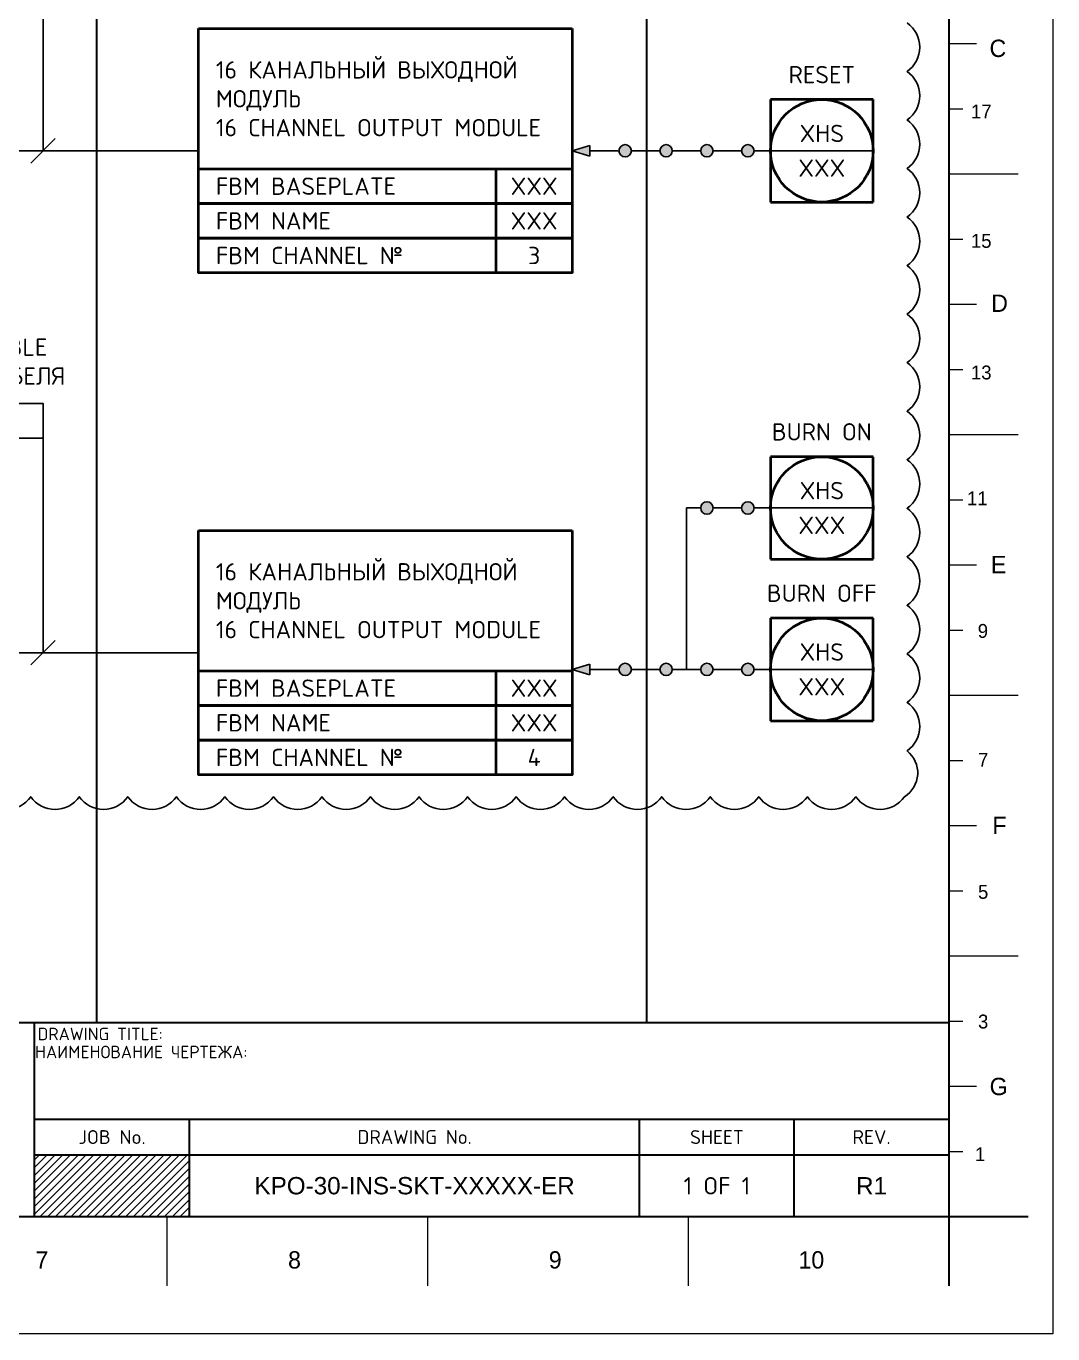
# Model space of a CAD drawing. Header units: millimetres. Extents: x 1237 to 2077, y 1463 to 1760.
# Drawn here: x 1929.2 to 2077.3, y 1462.9 to 1651.5 of the extents above; entities that cross this region are included whole.
import ezdxf

# ---------------------------------------------------------------- set-up
doc = ezdxf.new("R2010")
doc.units = ezdxf.units.MM
for name, color, linetype, lineweight in [('Hatch', 7, 'Continuous', 0), ('Level 1', 7, 'Continuous', 0), ('Text', 7, 'Continuous', 9)]:
    doc.layers.add(name, color=color, linetype=linetype, lineweight=lineweight)
doc.styles.add('01_ГОСТ_ISO', font='isocpeur.ttf', dxfattribs={"height": 2.5})
doc.styles.add('Styledgn001', font='dgn001.shx')

msp = doc.modelspace()

# ---------------------------------------------------------------- hatches: boundary and pattern name
h = msp.add_hatch(color=256)
h.dxf.hatch_style = 1
h.paths.add_polyline_path([(2010.51, 1633.54), (2010.51, 1634.32), (2007.99, 1633.54), (2010.51, 1632.76)])
h = msp.add_hatch()
h.set_pattern_fill('ANGLE', color=256)
h.set_pattern_definition([(0, (422.627, 0), (0, 6.985), [5.08, -1.905]), (90, (422.627, 0), (-6.985, 4e-16), [5.08, -1.905])])
h.paths.add_polyline_path([(2010.51, 1633.54, 1), (2012.3, 1633.54, 1)])
h = msp.add_hatch()
h.set_pattern_fill('ANGLE', color=256)
h.set_pattern_definition([(0, (422.627, 2e-13), (0, 6.985), [5.08, -1.905]), (90, (422.627, 2e-13), (-6.985, 4e-16), [5.08, -1.905])])
h.paths.add_polyline_path([(2016.52, 1633.54, 1), (2014.73, 1633.54, 1)])
h = msp.add_hatch(color=256)
h.dxf.hatch_style = 1
h.paths.add_polyline_path([(2016.52, 1633.54, 1), (2014.73, 1633.54, 1)])
h.paths.add_polyline_path([(2022.41, 1633.54, 1), (2020.62, 1633.54, 1)])
h.paths.add_polyline_path([(2028.31, 1633.54, 1), (2026.52, 1633.54, 1)])
h.paths.add_polyline_path([(2034.2, 1633.54, 1), (2032.41, 1633.54, 1)])
h = msp.add_hatch()
h.set_pattern_fill('ANGLE', color=256)
h.set_pattern_definition([(0, (426.7904, 0), (0, 6.985), [5.08, -1.905]), (90, (426.7904, 0), (-6.985, 4e-16), [5.08, -1.905])])
h.paths.add_polyline_path([(2018.19, 1633.54, 1), (2016.4, 1633.54, 1)])
h = msp.add_hatch()
h.set_pattern_fill('ANGLE', color=256)
h.set_pattern_definition([(0, (426.7904, 2e-13), (0, 6.985), [5.08, -1.905]), (90, (426.7904, 2e-13), (-6.985, 4e-16), [5.08, -1.905])])
h.paths.add_polyline_path([(2022.41, 1633.54, 1), (2020.62, 1633.54, 1)])
h = msp.add_hatch()
h.set_pattern_fill('ANGLE', color=256)
h.set_pattern_definition([(0, (432.686, 0), (0, 6.985), [5.08, -1.905]), (90, (432.686, 0), (-6.985, 4e-16), [5.08, -1.905])])
h.paths.add_polyline_path([(2024.09, 1633.54, 1), (2022.3, 1633.54, 1)])
h = msp.add_hatch()
h.set_pattern_fill('ANGLE', color=256)
h.set_pattern_definition([(0, (432.686, 2e-13), (0, 6.985), [5.08, -1.905]), (90, (432.686, 2e-13), (-6.985, 4e-16), [5.08, -1.905])])
h.paths.add_polyline_path([(2028.31, 1633.54, 1), (2026.52, 1633.54, 1)])
h = msp.add_hatch()
h.set_pattern_fill('ANGLE', color=256)
h.set_pattern_definition([(0, (438.581, 0), (0, 6.985), [5.08, -1.905]), (90, (438.581, 0), (-6.985, 4e-16), [5.08, -1.905])])
h.paths.add_polyline_path([(2029.99, 1633.54, 1), (2028.19, 1633.54, 1)])
h = msp.add_hatch()
h.set_pattern_fill('ANGLE', color=256)
h.set_pattern_definition([(0, (438.581, 2e-13), (0, 6.985), [5.08, -1.905]), (90, (438.581, 2e-13), (-6.985, 4e-16), [5.08, -1.905])])
h.paths.add_polyline_path([(2034.2, 1633.54, 1), (2032.41, 1633.54, 1)])
h = msp.add_hatch(color=256)
h.dxf.hatch_style = 1
h.paths.add_polyline_path([(2026.52, 1582.02, 1), (2028.31, 1582.02, 1)])
h.paths.add_polyline_path([(2032.41, 1582.02, 1), (2034.2, 1582.02, 1)])
h = msp.add_hatch()
h.set_pattern_fill('ANGLE', color=256)
h.set_pattern_definition([(0, (422.627, -62.176), (0, 6.985), [5.08, -1.905]), (90, (422.627, -62.176), (-6.985, 4e-16), [5.08, -1.905])])
h.paths.add_polyline_path([(2016.52, 1571.37, 1), (2014.73, 1571.37, 1)])
h = msp.add_hatch()
h.set_pattern_fill('ANGLE', color=256)
h.set_pattern_definition([(0, (426.7904, -62.176), (0, 6.985), [5.08, -1.905]), (90, (426.7904, -62.176), (-6.985, 4e-16), [5.08, -1.905])])
h.paths.add_polyline_path([(2022.41, 1571.37, 1), (2020.62, 1571.37, 1)])
h = msp.add_hatch(color=256)
h.dxf.hatch_style = 1
h.paths.add_polyline_path([(2010.51, 1558.73), (2010.51, 1559.51), (2007.99, 1558.73), (2010.51, 1557.96)])
h = msp.add_hatch(color=256)
h.dxf.hatch_style = 1
h.paths.add_polyline_path([(2016.52, 1558.73, 1), (2014.73, 1558.73, 1)])
h.paths.add_polyline_path([(2022.41, 1558.73, 1), (2020.62, 1558.73, 1)])
h.paths.add_polyline_path([(2028.31, 1558.73, 1), (2026.52, 1558.73, 1)])
h.paths.add_polyline_path([(2034.2, 1558.73, 1), (2032.41, 1558.73, 1)])
at = {"layer": 'Hatch', "lineweight": 0, "transparency": 33554687}
h = msp.add_hatch(dxfattribs=at)
h.set_pattern_fill('ANSI31', color=256, scale=0.25)
h.set_pattern_definition([(45, (420, 0), (-0.561266, 0.561266), [])])
h.paths.add_polyline_path([(1952.8, 1479.8), (1952.8, 1488.7), (1930.45, 1488.7), (1930.45, 1479.8)])

# ---------------------------------------------------------------- linework, layer by layer
for p, q in [((1931.66, 1664.51), (1931.66, 1633.54)), ((1954.09, 1633.54), (1926.62, 1633.54)), ((1929.89, 1631.77), (1933.42, 1635.31)), ((2010.51, 1634.32), (2007.99, 1633.54)), ((2010.51, 1632.76), (2007.99, 1633.54)), ((2010.51, 1633.54), (2010.51, 1634.32)), ((2010.51, 1633.54), (2014.62, 1633.54)), ((2010.51, 1633.54), (2014.62, 1633.54)), ((2010.51, 1633.54), (2010.51, 1632.76)), ((2016.52, 1633.54), (2020.62, 1633.54)), ((2022.41, 1633.54), (2026.52, 1633.54)), ((2028.31, 1633.54), (2032.41, 1633.54)), ((2034.2, 1633.54), (2036.59, 1633.54)), ((2036.59, 1633.54), (2051.37, 1633.54)), ((1931.66, 1592.11), (1931.66, 1561.14)), ((2024.46, 1582.02), (2026.52, 1582.02)), ((2024.46, 1558.73), (2024.46, 1582.02)), ((2028.31, 1582.02), (2032.41, 1582.02)), ((2034.2, 1582.02), (2036.59, 1582.02)), ((2036.59, 1582.02), (2051.37, 1582.02)), ((1929.89, 1559.38), (1933.42, 1562.91)), ((1954.09, 1561.14), (1926.62, 1561.14)), ((2010.51, 1559.51), (2007.99, 1558.73)), ((2010.51, 1557.96), (2007.99, 1558.73)), ((2010.51, 1558.73), (2010.51, 1559.51)), ((2010.51, 1558.73), (2014.62, 1558.73)), ((2010.51, 1558.73), (2014.62, 1558.73)), ((2010.51, 1558.73), (2010.51, 1557.96)), ((2016.52, 1558.73), (2020.62, 1558.73)), ((2022.41, 1558.73), (2026.52, 1558.73)), ((2028.31, 1558.73), (2032.41, 1558.73)), ((2034.2, 1558.73), (2036.59, 1558.73)), ((2036.59, 1558.73), (2051.37, 1558.73))]:
    msp.add_line(p, q)
at = {"lineweight": 40}
for p, q in [((1954.09, 1630.92), (1954.09, 1651.16)), ((1954.09, 1651.16), (2007.99, 1651.16)), ((2007.99, 1651.16), (2007.99, 1630.93)), ((2051.37, 1640.94), (2036.59, 1640.94)), ((2036.59, 1640.94), (2036.59, 1626.15)), ((2051.37, 1633.54), (2051.37, 1640.94)), ((2051.37, 1626.15), (2051.37, 1633.54)), ((2036.59, 1626.15), (2051.37, 1626.15)), ((2051.37, 1589.41), (2036.59, 1589.41)), ((2036.59, 1589.41), (2036.59, 1574.62)), ((2051.37, 1582.02), (2051.37, 1589.41)), ((2051.37, 1574.62), (2051.37, 1582.02)), ((1954.09, 1558.52), (1954.09, 1578.76)), ((1954.09, 1578.76), (2007.99, 1578.76)), ((2007.99, 1578.76), (2007.99, 1558.53)), ((2036.59, 1574.62), (2051.37, 1574.62)), ((2051.37, 1566.13), (2036.59, 1566.13)), ((2036.59, 1566.13), (2036.59, 1551.34)), ((2051.37, 1558.73), (2051.37, 1566.13)), ((2051.37, 1551.34), (2051.37, 1558.73)), ((2036.59, 1551.34), (2051.37, 1551.34))]:
    msp.add_line(p, q, dxfattribs=at)
at = {"color": 1}
msp.add_lwpolyline([(1922.89, 1540.37, 0.520567), (1929.89, 1540.37, 0.520567), (1936.89, 1540.37, 0.520567), (1943.89, 1540.37, 0.520567), (1950.89, 1540.37, 0.520567), (1957.89, 1540.37, 0.520567), (1964.89, 1540.37, 0.520567), (1971.89, 1540.37, 0.520567), (1978.89, 1540.37, 0.520567), (1985.89, 1540.37, 0.520567), (1992.89, 1540.37, 0.520567), (1999.89, 1540.37, 0.520567), (2006.89, 1540.37, 0.520567), (2013.89, 1540.37, 0.520567), (2020.89, 1540.37, 0.520567), (2027.89, 1540.37, 0.520567), (2034.89, 1540.37, 0.520567), (2041.89, 1540.37, 0.520567), (2048.89, 1540.37, 0.520567), (2055.89, 1540.37, 0.520567), (2056.28, 1546.98, 0.520567), (2056.28, 1553.98, 0.520567), (2056.28, 1560.98, 0.520567), (2056.28, 1567.98, 0.520567), (2056.28, 1574.98, 0.520567), (2056.28, 1581.98, 0.520567), (2056.28, 1588.98, 0.520567), (2056.28, 1595.98, 0.520567), (2056.28, 1602.98, 0.520567), (2056.28, 1609.98, 0.520567), (2056.28, 1616.98, 0.520567), (2056.28, 1623.98, 0.520567), (2056.28, 1630.98, 0.520567), (2056.28, 1637.98, 0.520567), (2056.28, 1644.98, 0.520567), (2056.28, 1651.98, 0.520567)], format="xyb", dxfattribs=at)
at = {"lineweight": 40}
for points in [[(1996.99, 1625.93), (1954.09, 1625.93), (1954.09, 1630.93), (1996.99, 1630.93)], [(1996.99, 1620.93), (1954.09, 1620.93), (1954.09, 1625.93), (1996.99, 1625.93)], [(1996.99, 1615.93), (1954.09, 1615.93), (1954.09, 1620.93), (1996.99, 1620.93)], [(1996.99, 1553.53), (1954.09, 1553.53), (1954.09, 1558.53), (1996.99, 1558.53)], [(1996.99, 1548.53), (1954.09, 1548.53), (1954.09, 1553.53), (1996.99, 1553.53)], [(1996.99, 1543.53), (1954.09, 1543.53), (1954.09, 1548.53), (1996.99, 1548.53)]]:
    msp.add_lwpolyline(points, dxfattribs=at)
for points in [[(2007.99, 1630.93), (2007.99, 1625.93), (1996.99, 1625.93), (1996.99, 1630.93)], [(2007.99, 1625.93), (2007.99, 1620.93), (1996.99, 1620.93), (1996.99, 1625.93)], [(2007.99, 1620.93), (2007.99, 1615.93), (1996.99, 1615.93), (1996.99, 1620.93)], [(2007.99, 1558.53), (2007.99, 1553.53), (1996.99, 1553.53), (1996.99, 1558.53)], [(2007.99, 1553.53), (2007.99, 1548.53), (1996.99, 1548.53), (1996.99, 1553.53)], [(2007.99, 1548.53), (2007.99, 1543.53), (1996.99, 1543.53), (1996.99, 1548.53)]]:
    msp.add_lwpolyline(points, close=True, dxfattribs=at)
msp.add_lwpolyline([(1915.86, 1592.11), (1931.66, 1592.11), (1931.66, 1597.11), (1893.69, 1597.11), (1893.69, 1592.11)], close=True)
for centre in [(2043.98, 1633.54), (2043.98, 1582.02), (2043.98, 1558.73)]:
    msp.add_circle(centre, 7.39, dxfattribs=at)
for centre in [(2015.62, 1633.54), (2021.52, 1633.54), (2027.41, 1633.54), (2033.31, 1633.54), (2027.41, 1582.02), (2033.31, 1582.02), (2015.62, 1558.73), (2021.52, 1558.73), (2027.41, 1558.73), (2033.31, 1558.73)]:
    msp.add_circle(centre, 0.895)
at = {"layer": 'Level 1', "color": 7, "linetype": 'Continuous', "lineweight": 30}
for p, q in [((2062.3, 1753), (2062.3, 1469.8)), ((2018.71, 1743), (2018.71, 1507.8)), ((1939.38, 1731.85), (1939.38, 1507.8)), ((1686.3, 1507.8), (2062.3, 1507.8)), ((1930.45, 1479.8), (1930.45, 1507.8)), ((1930.45, 1493.87), (2062.3, 1493.87)), ((1952.8, 1479.8), (1952.8, 1493.87)), ((2017.7, 1479.8), (2017.7, 1493.87)), ((2040, 1479.8), (2040, 1493.87)), ((1930.49, 1488.7), (2062.3, 1488.7)), ((1686.3, 1479.8), (2073.74, 1479.8))]:
    msp.add_line(p, q, dxfattribs=at)
at = {"layer": 'Level 1', "color": 7, "linetype": 'Continuous', "lineweight": 0}
for p, q in [((2062.3, 1649), (2066.3, 1649)), ((2062.3, 1639.6), (2064.3, 1639.6)), ((2062.3, 1630.2), (2072.3, 1630.2)), ((2062.3, 1620.8), (2064.3, 1620.8)), ((2062.3, 1611.4), (2066.3, 1611.4)), ((2062.3, 1602), (2064.3, 1602)), ((2062.3, 1592.6), (2072.3, 1592.6)), ((2062.3, 1583.2), (2064.3, 1583.2)), ((2062.3, 1573.8), (2066.3, 1573.8)), ((2062.3, 1564.4), (2064.3, 1564.4)), ((2062.3, 1555), (2072.3, 1555)), ((2062.3, 1545.6), (2064.3, 1545.6)), ((2062.3, 1536.2), (2066.3, 1536.2)), ((2062.3, 1526.8), (2064.3, 1526.8)), ((2062.3, 1517.4), (2072.3, 1517.4)), ((2062.3, 1508), (2064.3, 1508)), ((2062.3, 1498.6), (2066.3, 1498.6)), ((2062.3, 1489.2), (2064.3, 1489.2)), ((1949.5, 1479.8), (1949.5, 1469.8)), ((1987.1, 1479.8), (1987.1, 1469.8)), ((2024.7, 1479.8), (2024.7, 1469.8)), ((2062.3, 1479.8), (2062.3, 1469.8))]:
    msp.add_line(p, q, dxfattribs=at)
at = {"layer": 'Level 1', "color": 126, "linetype": 'Continuous', "lineweight": 0, "true_color": 0x006969, "flags": 128}
msp.add_lwpolyline([(1657.3, 1759.9), (2077.3, 1759.9), (2077.3, 1462.9), (1657.3, 1462.9), (1657.3, 1759.9)], dxfattribs=at)

# ---------------------------------------------------------------- texts
at = {"layer": 'Level 1', "color": 7, "linetype": 'Continuous', "lineweight": 30, "line_spacing_factor": 0.8, "style": 'Styledgn001'}
for s, insert, char_height, attachment_point in [('{\\Fdgn000|c0;C}', (2069.37, 1648.3), 2.5, 5), ('{\\Fdgn000|c0;17}', (2066.98, 1639.2), 1.9999, 5), ('{\\Fdgn000|c0;15}', (2066.97, 1620.53), 1.9999, 5), ('{\\Fdgn000|c0;D}', (2069.61, 1611.55), 2.5, 5), ('{\\Fdgn000|c0;13}', (2066.97, 1601.55), 1.9999, 5), ('{\\Fdgn000|c0;11}', (2066.39, 1583.4), 1.9999, 5), ('{\\Fdgn000|c0;E}', (2069.48, 1573.86), 2.5, 5), ('{\\Fdgn000|c0;9}', (2067.21, 1564.27), 1.9999, 5), ('{\\Fdgn000|c0;7}', (2067.26, 1545.7), 1.9999, 5), ('{\\Fdgn000|c0;F}', (2069.6, 1536.25), 2.5, 5), ('{\\Fdgn000|c0;5}', (2067.25, 1526.63), 1.9999, 5), ('{\\Fdgn000|c0;3}', (2067.25, 1507.93), 1.9999, 5), ('{\\Fdgn000|c0;G}', (2069.48, 1498.56), 2.5, 5), ('{\\Fdgn000|c0;1}', (2066.82, 1488.81), 1.9999, 5), ('{\\Fdgn000|c0;7}', (1930.57, 1473.55), 2.5, 4), ('{\\Fdgn000|c0;8}', (1967, 1473.55), 2.5, 4), ('{\\Fdgn000|c0;9}', (2004.6, 1473.55), 2.5, 4), ('{\\Fdgn000|c0;10}', (2040.61, 1473.55), 2.5, 4)]:
    msp.add_mtext(s, dxfattribs=dict(at, insert=insert, char_height=char_height, attachment_point=attachment_point))
at = {"layer": 'Text', "attachment_point": 5, "rotation": 0.0045, "style": '01_ГОСТ_ISO'}
for s, insert, char_height, width in [('\\pxl1,ql;{\\C0;16 КАНАЛЬНЫЙ ВЫХОДНОЙ МОДУЛЬ\\P16 CHANNEL OUTPUT MODULE}', (1981.04, 1641.04), 2.5, 53.9058), ('{\\C0;RESET}', (2043.98, 1644.52), 2.5, 11), ('{\\C1;XHS}', (2043.98, 1636.04), 2.5, 11), ('{\\C1;XXX}', (2043.98, 1631.04), 2.5, 11), ('\\pxl1,ql;{\\C0;FBM BASEPLATE}', (1975.54, 1628.43), 2.5, 42.9074), ('\\pxl1,ql;{\\C0;FBM NAME}', (1975.54, 1623.43), 2.5, 42.9074), ('\\pxl1,ql;{\\C0;FBM CHANNEL №}', (1975.54, 1618.43), 2.5, 42.9074), ('{\\C0;PART OF SYSTEM CABLE\\PЧАСТЬ СИСТЕМНОГО КАБЕЛЯ}', (1912.67, 1603.12), 2.5, 53.7811), ('{\\C0;BURN ON}', (2043.98, 1593), 2.5, 14.4049), ('{\\C1;XHS}', (2043.98, 1584.52), 2.5, 11), ('{\\C1;XXX}', (2043.98, 1579.52), 2.5, 11), ('\\pxl1,ql;{\\C0;16 КАНАЛЬНЫЙ ВЫХОДНОЙ МОДУЛЬ\\P16 CHANNEL OUTPUT MODULE}', (1981.04, 1568.64), 2.5, 53.9058), ('{\\C0;BURN OFF}', (2043.98, 1569.72), 2.5, 18.3772), ('{\\C1;XHS}', (2043.98, 1561.24), 2.5, 11), ('\\pxl1,ql;{\\C0;FBM BASEPLATE}', (1975.54, 1556.03), 2.5, 42.9074), ('{\\C1;XXX}', (2043.98, 1556.23), 2.5, 11), ('\\pxl1,ql;{\\C0;FBM NAME}', (1975.54, 1551.03), 2.5, 42.9074), ('\\pxl1,ql;{\\C0;FBM CHANNEL №}', (1975.54, 1546.03), 2.5, 42.9074), ('{\\C0;DRAWING TITLE:}', (1939.9, 1506.15), 1.8, 23.0607), ('{\\C0;НАИМЕНОВАНИЕ ЧЕРТЕЖА:}', (1945.82, 1503.55), 1.8, 36.09), ('{\\C0;JOB No.}', (1941.62, 1491.28), 2, 22.3496), ('{\\C0;DRAWING No.}', (1985.25, 1491.28), 2, 64.9004), ('{\\C0;SHEET}', (2028.85, 1491.28), 2, 22.3004), ('{\\C0;REV.}', (2051.15, 1491.28), 2, 22.3004), ('{\\C0;1 OF }1', (2028.85, 1484.25), 2.5, 22.2993), ('{\\fArial|b0|i0|c0|p34;\\C0;R1}', (2051.15, 1484.25), 2.5, 22.2993)]:
    msp.add_mtext(s, dxfattribs=dict(at, insert=insert, char_height=char_height, width=width))
at = {"layer": 'Text', "color": 1, "char_height": 2.5, "attachment_point": 5, "rotation": 0.0045, "style": '01_ГОСТ_ISO'}
for s, insert, width in [('XXX', (2002.49, 1628.43), 11), ('XXX', (2002.49, 1623.43), 11), ('{\\C0;3}', (2002.49, 1618.43), 11), ('XXX', (2002.49, 1556.03), 11), ('XXX', (2002.49, 1551.03), 11), ('{\\C0;4}', (2002.49, 1546.03), 11), ('{\\fArial|b0|i0|c0|p34;\\C256;KPO-30-INS-SKT-XXXXX-ER}', (1985.25, 1484.25), 64.9007)]:
    msp.add_mtext(s, dxfattribs=dict(at, insert=insert, width=width))

doc.saveas('drawing.dxf')
